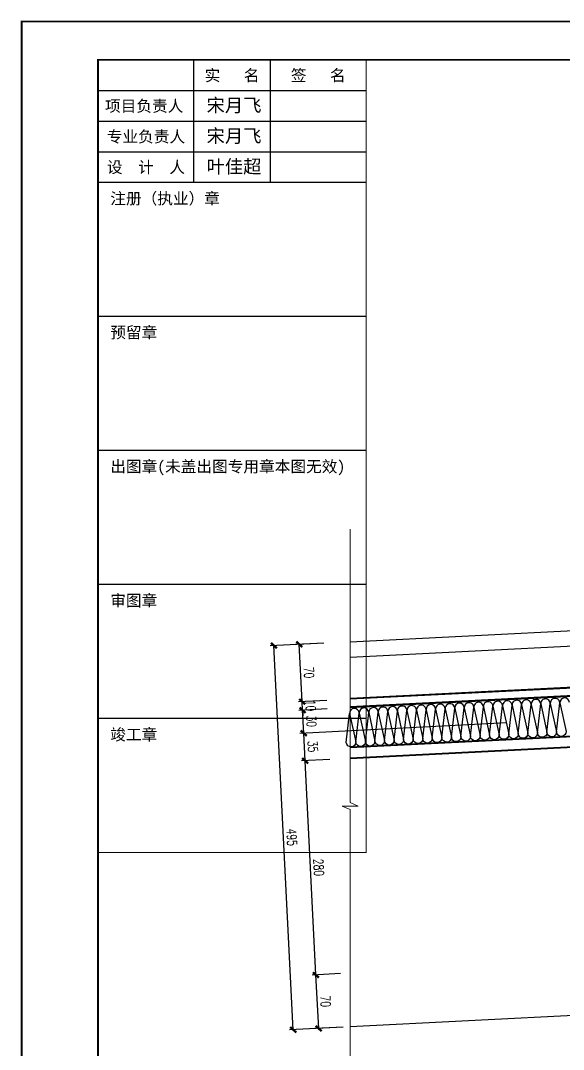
# Model space of a CAD drawing. Extents: x -599358 to 2865263, y -1062760 to 486533.
# Drawn here: x 119091 to 119800, y -727744 to -726400 of the extents above; entities that cross this region are included whole.
import ezdxf
from ezdxf.enums import TextEntityAlignment as Align

# ---------------------------------------------------------------- set-up
doc = ezdxf.new("R2010")
doc.units = 0
for name, color, linetype in [('0-cxFrame', 155, 'Continuous'), ('A-AXIS-DP', 126, 'Continuous'), ('BWM', 8, 'Continuous'), ('DIM', 173, 'Continuous'), ('qianming', 155, 'Continuous'), ('SEAMLOK75 - SHEET', 6, 'Continuous')]:
    doc.layers.add(name, color=color, linetype=linetype)
doc.layers.add('0-cxText', color=131, linetype='Continuous', lineweight=25)
doc.layers.add('文字标注引出线', color=7, linetype='Continuous', lineweight=15)
doc.styles.add('cx_biaoti', font='')
doc.styles.add('cx_tuming', font='simhei.ttf')
doc.styles.add('cx_tuqian1', font='宋体.shx')
doc.styles.add('DHTEXT-1', font='romans.shx', dxfattribs={"width": 0.7, "bigfont": 'chinese.shx'})
doc.styles.add('图框宋体', font='', dxfattribs={"width": 0.75})
doc.styles.add('黑体', font='simhei.ttf')
doc.styles.get('cx_biaoti').set_extended_font_data('SimSun')
doc.styles.get('图框宋体').set_extended_font_data('SimSun')
doc.dimstyles.new('ZN5', dxfattribs={"dimscale": 5, "dimtxt": 2.5, "dimasz": 1.5, "dimexe": 1, "dimexo": 2, "dimgap": 0.9, "dimtad": 1, "dimdec": 0, "dimdsep": 46, "dimtxsty": 'DHTEXT-1', "dimblk": 'ARCHTICK', "dimcen": 2.5, "dimclrd": 173, "dimclre": 173, "dimclrt": 7, "dimazin": 2, "dimtfac": 1, "dimtix": 1, "dimtmove": 2, "dimatfit": 3, "dimfxl": 0, "dimarcsym": 0})

# ---------------------------------------------------------------- blocks, each defined once
blk = doc.blocks.new('_ArchTick')
at = {"color": 0, "linetype": 'ByBlock', "const_width": 0.4}
blk.add_lwpolyline([(-0.5, -0.5), (0.5, 0.5)], dxfattribs=at)
blk = doc.blocks.new('*D1827')
at = {"layer": 'Defpoints', "color": 0, "ltscale": 50, "transparency": 16777216}
for p in [(119462.9, -727367), (119504.9, -727364.9), (119519, -727644.5)]:
    blk.add_point(p, dxfattribs=at)
at = {"layer": 'DIM', "color": 173, "linetype": 'ByBlock', "lineweight": -2, "ltscale": 50, "transparency": 16777216}
for p, q in [((119494.9, -727365.4), (119457.9, -727367.3)), ((119476.9, -727646.7), (119462.9, -727367)), ((119509, -727645), (119471.9, -727646.9))]:
    blk.add_line(p, q, dxfattribs=at)
at = {"layer": 'DIM', "color": 173, "lineweight": -2, "ltscale": 50, "transparency": 16777216, "xscale": 7.500000000000001, "yscale": 7.500000000000001, "zscale": 7.500000000000001}
for p, rotation in [((119462.9, -727367), 92.88037755289928), ((119476.9, -727646.7), 272.8803775528993)]:
    blk.add_blockref('_ArchTick', p, dxfattribs=dict(at, rotation=rotation))
at = {"layer": 'DIM', "color": 7, "ltscale": 50, "transparency": 16777216, "insert": (119480.6, -727506.3), "char_height": 12.5, "attachment_point": 5, "rotation": 272.8804, "style": 'DHTEXT-1'}
blk.add_mtext('280', dxfattribs=at)
blk = doc.blocks.new('*D1828')
at = {"layer": 'Defpoints', "color": 0, "ltscale": 50, "transparency": 16777216}
for p in [(119736.5, -727317.1), (119461, -727331), (119504.9, -727364.9)]:
    blk.add_point(p, dxfattribs=at)
at = {"layer": 'DIM', "color": 173, "linetype": 'ByBlock', "lineweight": -2, "ltscale": 50, "transparency": 16777216}
for p, q in [((119726.5, -727317.6), (119456.1, -727331.2)), ((119462.9, -727367), (119461, -727331)), ((119494.9, -727365.4), (119457.9, -727367.3))]:
    blk.add_line(p, q, dxfattribs=at)
at = {"layer": 'DIM', "color": 173, "lineweight": -2, "ltscale": 50, "transparency": 16777216, "xscale": 7.5, "yscale": 7.5, "zscale": 7.5}
for p, rotation in [((119461, -727331), 92.88037755283675), ((119462.9, -727367), 272.8803775528367)]:
    blk.add_blockref('_ArchTick', p, dxfattribs=dict(at, rotation=rotation))
at = {"layer": 'DIM', "color": 7, "ltscale": 50, "transparency": 16777216, "insert": (119472.7, -727348.4), "char_height": 12.5, "attachment_point": 5, "rotation": 272.8804, "style": 'DHTEXT-1'}
blk.add_mtext('35', dxfattribs=at)
blk = doc.blocks.new('*D1829')
at = {"layer": 'Defpoints', "color": 0, "ltscale": 50, "transparency": 16777216}
for p in [(119501.6, -727298.9), (119459.5, -727301), (119736.5, -727317.1)]:
    blk.add_point(p, dxfattribs=at)
at = {"layer": 'DIM', "color": 173, "linetype": 'ByBlock', "lineweight": -2, "ltscale": 50, "transparency": 16777216}
for p, q in [((119491.6, -727299.4), (119454.5, -727301.2)), ((119461, -727331), (119459.5, -727301)), ((119726.5, -727317.6), (119456.1, -727331.2))]:
    blk.add_line(p, q, dxfattribs=at)
at = {"layer": 'DIM', "color": 173, "lineweight": -2, "ltscale": 50, "transparency": 16777216, "xscale": 7.5, "yscale": 7.5, "zscale": 7.5}
for p, rotation in [((119459.5, -727301), 92.88037755283675), ((119461, -727331), 272.8803775528367)]:
    blk.add_blockref('_ArchTick', p, dxfattribs=dict(at, rotation=rotation))
at = {"layer": 'DIM', "color": 7, "ltscale": 50, "transparency": 16777216, "insert": (119471, -727315.4), "char_height": 12.5, "attachment_point": 5, "rotation": 272.8804, "style": 'DHTEXT-1'}
blk.add_mtext('30', dxfattribs=at)
blk = doc.blocks.new('*D1830')
at = {"layer": 'Defpoints', "color": 0, "ltscale": 50, "transparency": 16777216}
for p in [(119459, -727289.8), (119501, -727287.7, 0), (119501.6, -727298.9)]:
    blk.add_point(p, dxfattribs=at)
at = {"layer": 'DIM', "color": 173, "linetype": 'ByBlock', "lineweight": -2, "ltscale": 50, "transparency": 16777216}
for p, q in [((119459, -727289.8), (119458.6, -727282.3)), ((119491, -727288.2), (119454, -727290.1)), ((119491.6, -727299.4), (119454.5, -727301.2)), ((119459.5, -727301), (119459, -727289.8)), ((119459.5, -727301), (119459.9, -727308.5))]:
    blk.add_line(p, q, dxfattribs=at)
at = {"layer": 'DIM', "color": 173, "lineweight": -2, "ltscale": 50, "transparency": 16777216, "xscale": 7.5, "yscale": 7.5, "zscale": 7.5}
for p, rotation in [((119459, -727289.8), 272.8803775528367), ((119459.5, -727301), 92.88037755283675)]:
    blk.add_blockref('_ArchTick', p, dxfattribs=dict(at, rotation=rotation))
at = {"layer": 'DIM', "color": 7, "ltscale": 50, "transparency": 16777216, "insert": (119470, -727294.9), "char_height": 12.5, "attachment_point": 5, "rotation": 272.8804, "style": 'DHTEXT-1'}
blk.add_mtext('10', dxfattribs=at)
blk = doc.blocks.new('*D1831')
at = {"layer": 'Defpoints', "color": 0, "ltscale": 50, "transparency": 16777216}
for p in [(119455.2, -727214.9), (119497.3, -727212.8, 0), (119501, -727287.7, 0)]:
    blk.add_point(p, dxfattribs=at)
at = {"layer": 'DIM', "color": 173, "linetype": 'ByBlock', "lineweight": -2, "ltscale": 50, "transparency": 16777216}
for p, q in [((119487.3, -727213.3), (119450.2, -727215.2)), ((119459, -727289.8), (119455.2, -727214.9)), ((119491, -727288.2), (119454, -727290.1))]:
    blk.add_line(p, q, dxfattribs=at)
at = {"layer": 'DIM', "color": 173, "lineweight": -2, "ltscale": 50, "transparency": 16777216, "xscale": 7.5, "yscale": 7.5, "zscale": 7.5}
for p, rotation in [((119455.2, -727214.9), 92.88037755283675), ((119459, -727289.8), 272.8803775528367)]:
    blk.add_blockref('_ArchTick', p, dxfattribs=dict(at, rotation=rotation))
at = {"layer": 'DIM', "color": 7, "ltscale": 50, "transparency": 16777216, "insert": (119467.8, -727251.8), "char_height": 12.5, "attachment_point": 5, "rotation": 272.8804, "style": 'DHTEXT-1'}
blk.add_mtext('70', dxfattribs=at)
blk = doc.blocks.new('*D1832')
at = {"layer": 'Defpoints', "color": 0, "ltscale": 50, "transparency": 16777216}
for p in [(119422.1, -727216.6), (119497.3, -727212.8, 0), (119522.5, -727714.5)]:
    blk.add_point(p, dxfattribs=at)
at = {"layer": 'DIM', "color": 173, "linetype": 'ByBlock', "lineweight": -2, "ltscale": 50, "transparency": 16777216}
for p, q in [((119487.3, -727213.3), (119417.1, -727216.9)), ((119447.3, -727718.2), (119422.1, -727216.6)), ((119512.5, -727715), (119442.3, -727718.5))]:
    blk.add_line(p, q, dxfattribs=at)
at = {"layer": 'DIM', "color": 173, "lineweight": -2, "ltscale": 50, "transparency": 16777216, "xscale": 7.5, "yscale": 7.5, "zscale": 7.5}
for p, rotation in [((119422.1, -727216.6), 92.8803775529012), ((119447.3, -727718.2), 272.8803775529012)]:
    blk.add_blockref('_ArchTick', p, dxfattribs=dict(at, rotation=rotation))
at = {"layer": 'DIM', "color": 7, "ltscale": 50, "transparency": 16777216, "insert": (119445.4, -727466.9), "char_height": 12.5, "attachment_point": 5, "rotation": 272.8804, "style": 'DHTEXT-1'}
blk.add_mtext('495', dxfattribs=at)
blk = doc.blocks.new('*D1833')
at = {"layer": 'Defpoints', "color": 0, "ltscale": 50, "transparency": 16777216}
for p in [(119476.9, -727646.7), (119519, -727644.5), (119522.5, -727714.5)]:
    blk.add_point(p, dxfattribs=at)
at = {"layer": 'DIM', "color": 173, "linetype": 'ByBlock', "lineweight": -2, "ltscale": 50, "transparency": 16777216}
for p, q in [((119509, -727645), (119471.9, -727646.9)), ((119480.5, -727716.6), (119476.9, -727646.7)), ((119512.5, -727715), (119475.5, -727716.8))]:
    blk.add_line(p, q, dxfattribs=at)
at = {"layer": 'DIM', "color": 173, "lineweight": -2, "ltscale": 50, "transparency": 16777216, "xscale": 7.499999999999999, "yscale": 7.499999999999999, "zscale": 7.499999999999999}
for p, rotation in [((119476.9, -727646.7), 92.8803775529082), ((119480.5, -727716.6), 272.8803775529082)]:
    blk.add_blockref('_ArchTick', p, dxfattribs=dict(at, rotation=rotation))
at = {"layer": 'DIM', "color": 7, "ltscale": 50, "transparency": 16777216, "insert": (119489.4, -727681.1), "char_height": 12.5, "attachment_point": 5, "rotation": 272.8804, "style": 'DHTEXT-1'}
blk.add_mtext('70', dxfattribs=at)
blk = doc.blocks.new('zjcx_lan_xinxi(Dragon)')
for p, q in [((7000, -3200), (0, -3200)), ((7000, -6700), (0, -6700)), ((7000, -10200), (0, -10200)), ((7000, -13700), (0, -13700)), ((7000, -17200), (0, -17200))]:
    blk.add_line(p, q)
at = {"const_width": 25}
blk.add_lwpolyline([(0, -20700), (7000, -20700), (7000, 0), (0, 0)], close=True, dxfattribs=at)
for points in [[(2500, -3200), (2500, 0)], [(4500, -3200), (4500, 0)], [(0, -800), (7000, -800)], [(0, -1600), (7000, -1600)], [(0, -2400), (7000, -2400)]]:
    blk.add_lwpolyline(points)
for points in [[(7000, -3200), (7000, 0)], [(0, -3200), (7000, -3200)], [(0, -20700), (7000, -20700), (7000, -3200)], [(0, -20700), (7000, -20700)]]:
    blk.add_lwpolyline(points, dxfattribs=at)
at = {"style": '图框宋体'}
for s, p in [('实   名', (3500, -400)), ('签   名', (5750, -400)), ('项目负责人', (1204, -1200)), ('专业负责人', (1250, -2000)), ('设  计  人', (1250, -2800))]:
    blk.add_text(s, height=300, dxfattribs=at).set_placement(p, align=Align.MIDDLE)
for s, p in [('注册（执业）章', (318, -3771)), ('预留章', (318, -7271)), ('出图章(未盖出图专用章本图无效)', (318, -10771)), ('审图章', (318, -14271)), ('竣工章', (318, -17771))]:
    blk.add_text(s, height=300, dxfattribs=at).set_placement(p)
blk = doc.blocks.new('T-信息(Dragon)')
at = {"layer": '0-cxFrame'}
blk.add_blockref('zjcx_lan_xinxi(Dragon)', (0, 0), dxfattribs=at)
at = {"layer": 'qianming', "color": 3, "style": 'cx_biaoti'}
for s, p in [('宋月飞', (3550, -1186)), ('宋月飞', (3550, -1986)), ('叶佳超', (3550, -2786))]:
    blk.add_text(s, height=350, dxfattribs=at).set_placement(p, align=Align.MIDDLE_CENTER)
blk = doc.blocks.new('TK22.A2 L(Dragon)')
at = {"layer": '0-cxFrame', "color": 7, "const_width": 0.5}
blk.add_lwpolyline([(0, 0), (-594, 0), (-594, 420), (0, 420)], close=True, dxfattribs=at)
at = {"layer": '0-cxFrame', "const_width": 0.5}
blk.add_lwpolyline([(-80, 10), (-574, 10), (-574, 410), (-80, 410)], close=True, dxfattribs=at)
at = {"layer": '0-cxFrame', "xscale": 0.01, "yscale": 0.01, "zscale": 0.01}
blk.add_blockref('T-信息(Dragon)', (-574, 410), dxfattribs=at)
at = {"style": '黑体', "flags": 4}
blk.add_attdef('图幅', text='', height=3.3, dxfattribs=at).set_placement((-40, 3), align=Align.RIGHT)
at = {"layer": '0-cxText', "flags": 4}
for tag, height, style, p in [('建设单位', 3.5, 'cx_tuming', (-45, 240)), ('项目名称', 3.5, 'cx_tuming', (-45, 210)), ('子项名称', 3.5, 'cx_tuming', (-45, 180)), ('工程编号', 3.3, 'cx_tuqian1', (-35, 165)), ('图名1', 3.5, 'cx_tuming', (-45, 87)), ('图名2', 3.5, 'cx_tuming', (-45, 79)), ('图名3', 3.5, 'cx_tuming', (-45, 71)), ('出图日期', 3.3, 'cx_tuqian1', (-39, 60)), ('专业', 3.3, 'cx_tuqian1', (-55, 52)), ('图号', 3.3, 'cx_tuqian1', (-55, 44)), ('版次', 3.3, 'cx_tuqian1', (-20, 44))]:
    blk.add_attdef(tag, text='', height=height, dxfattribs=dict(at, style=style)).set_placement(p, align=Align.MIDDLE)
at = {"layer": 'Defpoints', "color": 6, "flags": 4}
for tag, height, style, p in [('tufu', 3.3, '黑体', (-12, 12)), ('dwfname', 4, 'cx_tuqian1', (-80, 3))]:
    blk.add_attdef(tag, text='', height=height, dxfattribs=dict(at, style=style)).set_placement(p, align=Align.RIGHT)

msp = doc.modelspace()

# ---------------------------------------------------------------- linework, layer by layer
at = {"color": 1, "ltscale": 50}
for p, q in [((120515.5, -727246.4, 0), (119521.5, -727296.4, 0)), ((120515.5, -727247.9, 0), (119521.5, -727297.9, 0))]:
    msp.add_line(p, q, dxfattribs=at)
at = {"color": 4, "ltscale": 50}
for p, q in [((119521.5, -727349, 0), (120515.5, -727299, 0)), ((119521.5, -727349.8, 0), (120515.5, -727299.8, 0)), ((119521.5, -727363.3, 0), (120515.5, -727313.3, 0)), ((119521.5, -727364.1, 0), (120515.5, -727314.1, 0))]:
    msp.add_line(p, q, dxfattribs=at)
at = {"color": 2, "ltscale": 50}
msp.add_line((119521.5, -727363, 0), (120515.5, -727313, 0), dxfattribs=at)
at = {"layer": 'A-AXIS-DP', "color": 8, "ltscale": 10}
msp.add_line((120515.5, -727664.5), (119521.5, -727714.5), dxfattribs=at)
at = {"layer": 'BWM'}
msp.add_lwpolyline([(119808, -727290.8, 1), (119795.5, -727291.5), (119803.7, -727328.6, -1), (119791.2, -727329.2), (119795.5, -727291.5, 1), (119783.1, -727292.1), (119791.2, -727329.2, -1), (119778.7, -727329.8), (119783.1, -727292.1, 1), (119770.6, -727292.7), (119778.7, -727329.8, -1), (119766.2, -727330.5), (119770.6, -727292.7, 1), (119758.1, -727293.4), (119766.2, -727330.5, -1), (119753.7, -727331.1), (119758.1, -727293.4, 1), (119745.6, -727294), (119753.7, -727331.1, -1), (119741.3, -727331.7), (119745.6, -727294, 1), (119733.1, -727294.6), (119741.3, -727331.7, -1), (119728.8, -727332.4), (119733.1, -727294.6, 1), (119720.6, -727295.2), (119728.8, -727332.4, -1), (119716.3, -727333), (119720.6, -727295.2, 1), (119708.2, -727295.9), (119716.3, -727333, -1), (119703.8, -727333.6), (119708.2, -727295.9, 1), (119695.7, -727296.5), (119703.8, -727333.6, -1), (119691.3, -727334.2), (119695.7, -727296.5, 1), (119683.2, -727297.1), (119691.3, -727334.2, -1), (119678.8, -727334.9), (119683.2, -727297.1, 1), (119670.7, -727297.7), (119678.8, -727334.9, -1), (119666.3, -727335.5), (119670.7, -727297.7, 1), (119658.2, -727298.4), (119666.3, -727335.5, -1), (119653.9, -727336.1), (119658.2, -727298.4, 1), (119645.7, -727299), (119653.9, -727336.1, -1), (119641.4, -727336.8), (119645.7, -727299, 1), (119633.3, -727299.6), (119641.4, -727336.8, -1), (119628.9, -727337.4), (119633.3, -727299.6, 1), (119620.8, -727300.3), (119628.9, -727337.4, -1), (119616.4, -727338), (119620.8, -727300.3, 1), (119608.3, -727300.9), (119616.4, -727338, -1), (119603.9, -727338.6), (119608.3, -727300.9, 1), (119595.8, -727301.5), (119603.9, -727338.6, -1), (119591.4, -727339.3), (119595.8, -727301.5, 1), (119583.3, -727302.1), (119591.4, -727339.3, -1), (119579, -727339.9), (119583.3, -727302.1, 1), (119570.8, -727302.8), (119579, -727339.9, -1), (119566.5, -727340.5), (119570.8, -727302.8, 1), (119558.3, -727303.4), (119566.5, -727340.5, -1), (119554, -727341.2), (119558.3, -727303.4, 1), (119545.9, -727304), (119554, -727341.2, -1), (119541.5, -727341.8), (119545.9, -727304, 1), (119533.4, -727304.7), (119541.5, -727341.8, -1), (119529, -727342.4), (119533.4, -727304.7, 1), (119520.9, -727305.3), (119529, -727342.4, -1), (119516.5, -727343), (119520.9, -727305.3)], format="xyb", dxfattribs=at)
at = {"layer": 'SEAMLOK75 - SHEET'}
for p, q in [((119521.5, -727211.6), (120496.9, -727162.5)), ((119521.5, -727231.6), (120491.3, -727182.8)), ((120498, -727236.6), (119521.5, -727285.7)), ((120500.7, -727237.4), (119521.5, -727286.7))]:
    msp.add_line(p, q, dxfattribs=at)
at = {"layer": '文字标注引出线', "color": 1, "elevation": -1.9}
msp.add_lwpolyline([(119521.5, -727064.7), (119521.5, -727421.7), (119532, -727426.2), (119511, -727426.2), (119521.5, -727430.7), (119521.5, -727854.6)], dxfattribs=at)

# ---------------------------------------------------------------- block references
at = {"layer": '0-cxFrame', "xscale": 5, "yscale": 5, "zscale": 5}
msp.add_blockref('TK22.A2 L(Dragon)', (122062.4, -728501.7), dxfattribs=at)

# ---------------------------------------------------------------- dimensions: what is measured, and where the dimension line sits
at = {"layer": 'DIM', "ltscale": 50}
dim = msp.add_aligned_dim(p1=(119522.5, -727714.5), p2=(119497.3, -727212.8, 0), distance=75.3, text='495', dimstyle='ZN5', dxfattribs=at)
dim.commit()
dim.dimension.update_dxf_attribs({"geometry": '*D1832', "text_midpoint": (119445.4, -727466.9)})
for base, p1, p2, text, picture, middle in [((119455.2, -727214.9), (119501, -727287.7, 0), (119497.3, -727212.8, 0), '70', '*D1831', (119467.8, -727251.8)), ((119459, -727289.8), (119501.6, -727298.9), (119501, -727287.7, 0), '10', '*D1830', (119470, -727294.9)), ((119461, -727331), (119504.9, -727364.9), (119736.5, -727317.1), '35', '*D1828', (119472.7, -727348.4))]:
    dim = msp.add_linear_dim(base=base, p1=p1, p2=p2, angle=272.8804, text=text, dimstyle='ZN5', dxfattribs=at)
    dim.commit()
    dim.dimension.update_dxf_attribs({"geometry": picture, "text_midpoint": middle})
dim = msp.add_linear_dim(base=(119459.5, -727301), p1=(119736.5, -727317.1), p2=(119501.6, -727298.9), angle=272.8804, dimstyle='ZN5', dxfattribs=at)
dim.commit()
dim.dimension.update_dxf_attribs({"geometry": '*D1829', "text_midpoint": (119471, -727315.4)})
for p1, p2, picture, middle in [((119519, -727644.5), (119504.9, -727364.9), '*D1827', (119480.6, -727506.3)), ((119522.5, -727714.5), (119519, -727644.5), '*D1833', (119489.4, -727681.1))]:
    dim = msp.add_aligned_dim(p1=p1, p2=p2, distance=42.1, dimstyle='ZN5', dxfattribs=at)
    dim.commit()
    dim.dimension.update_dxf_attribs({"geometry": picture, "text_midpoint": middle})

doc.saveas('drawing.dxf')
